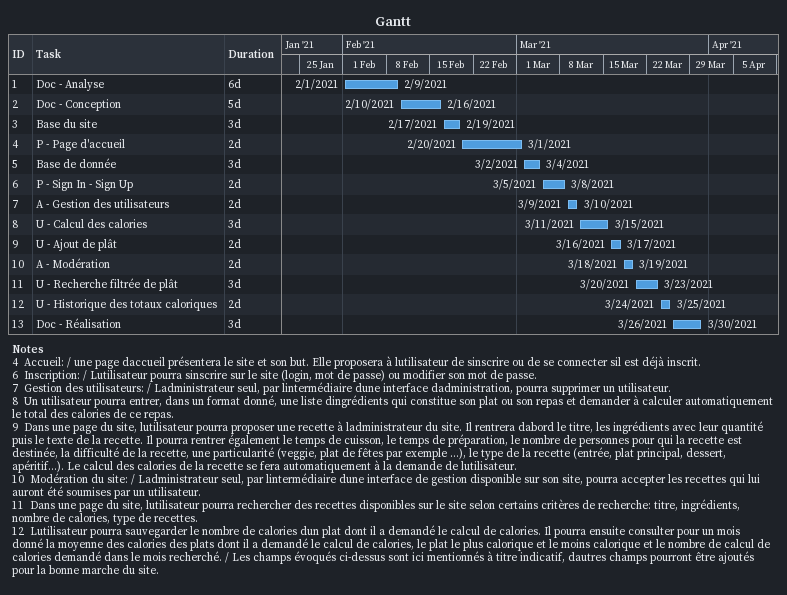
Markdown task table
Gantt

| ID | Task | Duration | Start | Finish |
|---|---|---|---|---|
| 1 | Doc - Analyse | 6d | 2021-02-01 | 2021-02-09 |
| 2 | Doc - Conception | 5d | 2021-02-10 | 2021-02-16 |
| 3 | Base du site | 3d | 2021-02-17 | 2021-02-19 |
| 4 | P - Page d'accueil | 2d | 2021-02-20 | 2021-03-01 |
| 5 | Base de donnée | 3d | 2021-03-02 | 2021-03-04 |
| 6 | P - Sign In - Sign Up | 2d | 2021-03-05 | 2021-03-08 |
| 7 | A - Gestion des utilisateurs | 2d | 2021-03-09 | 2021-03-10 |
| 8 | U - Calcul des calories | 3d | 2021-03-11 | 2021-03-15 |
| 9 | U - Ajout de plât | 2d | 2021-03-16 | 2021-03-17 |
| 10 | A - Modération | 2d | 2021-03-18 | 2021-03-19 |
| 11 | U - Recherche filtrée de plât | 3d | 2021-03-20 | 2021-03-23 |
| 12 | U - Historique des totaux caloriques | 2d | 2021-03-24 | 2021-03-25 |
| 13 | Doc - Réalisation | 3d | 2021-03-26 | 2021-03-30 |

Notes
- 4: Accueil: / une page daccueil présentera le site et son but. Elle proposera à lutilisateur de sinscrire ou de se connecter sil est déjà inscrit.
- 6: Inscription: / Lutilisateur pourra sinscrire sur le site (login, mot de passe) ou modifier son mot de passe.
- 7: Gestion des utilisateurs: / Ladministrateur seul, par lintermédiaire dune interface dadministration, pourra supprimer un utilisateur.
- 8: Un utilisateur pourra entrer, dans un format donné, une liste dingrédients qui constitue son plat ou son repas et demander à calculer automatiquement le total des calories de ce repas.
- 9: Dans une page du site, lutilisateur pourra proposer une recette à ladministrateur du site. Il rentrera dabord le titre, les ingrédients avec leur quantité puis le texte de la recette. Il pourra rentrer également le temps de cuisson, le temps de préparation, le nombre de personnes pour qui la recette est destinée, la difficulté de la recette, une particularité (veggie, plat de fêtes par exemple ...), le type de la recette (entrée, plat principal, dessert, apéritif...). Le calcul des calories de la recette se fera automatiquement à la demande de lutilisateur.
- 10: Modération du site: / Ladministrateur seul, par lintermédiaire dune interface de gestion disponible sur son site, pourra accepter les recettes qui lui auront été soumises par un utilisateur.
- 11: Dans une page du site, lutilisateur pourra rechercher des recettes disponibles sur le site selon certains critères de recherche: titre, ingrédients, nombre de calories, type de recettes.
- 12: Lutilisateur pourra sauvegarder le nombre de calories dun plat dont il a demandé le calcul de calories. Il pourra ensuite consulter pour un mois donné la moyenne des calories des plats dont il a demandé le calcul de calories, le plat le plus calorique et le moins calorique et le nombre de calcul de calories demandé dans le mois recherché. / Les champs évoqués ci-dessus sont ici mentionnés à titre indicatif, dautres champs pourront être ajoutés pour la bonne marche du site.
